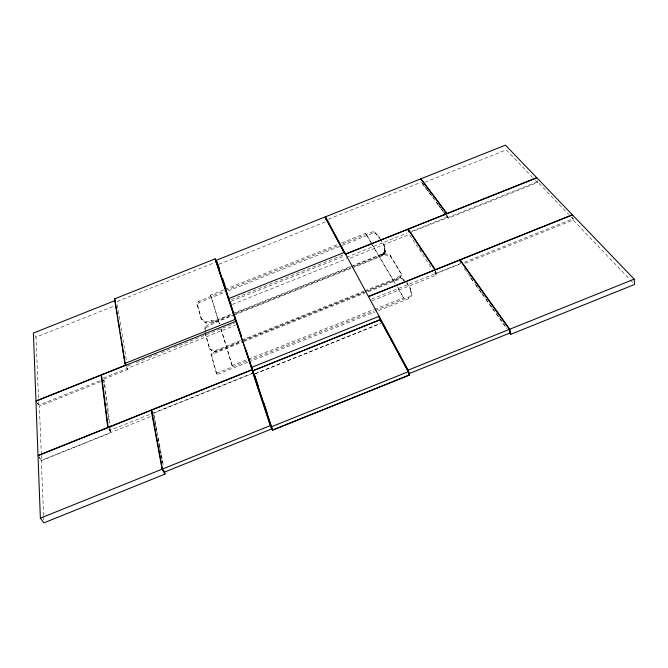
<?xml version="1.0" encoding="UTF-8"?>
<svg xmlns="http://www.w3.org/2000/svg" width="668" height="668" viewBox="0 0 668 668"><rect width="100%" height="100%" fill="white"/><g stroke="black" fill="none" stroke-linecap="round" stroke-linejoin="round"><path stroke-width="0.5" stroke-dasharray="3.34 2.5" d="M205.301 331.662L205.736 327.863L205.159 326.66L213.61 321.842L231.871 314.544M204.834 329.508L205.159 326.66M354.391 266.449L381.47 255.627C383.799 254.825 386.463 252.287 384.726 249.665L384.701 246.074L380.935 239.904M384.726 249.665L384.701 246.074M351.376 266.223L381.094 254.349C383.424 253.548 386.087 251.009 384.359 248.387M234.46 314.369L216.081 321.717L212.165 321.842L206.579 323.145L205.402 322.903L201.435 319.246L197.594 305.568L199.264 302.47L224.364 292.459M201.435 319.246L197.035 304.374L198.705 301.276L224.698 290.906M367.625 291.114L396.658 279.5L400.7 276.744L401.86 274.94L390.195 255.093L384.618 253.514L351.635 266.691M364.644 290.856L396.283 278.197L400.332 275.441L401.493 273.638M375.082 310.528L408.524 297.31L411.738 294.02L412.106 295.339L408.891 298.629L375.934 311.655M247.97 362.256L216.95 374.514L216.357 373.287L211.038 354.316L213.351 352.253L241.106 341.148M216.95 374.514L211.622 355.535L213.935 353.481L242.885 341.891M205.736 327.863L214.169 323.053L232.506 315.722M109.068 428.848L110.011 430.376L150.676 414.068M151.644 413.676L252.329 373.287M153.356 413.267L253.381 373.145M255.034 373.763L380.526 323.421M255.251 373.813L380.401 323.604M43.595 515.571L41.316 460.386L151.102 416.339M38.001 455.451L41.6 460.528L110.988 432.697L110.454 428.58M219.371 323.913L210.595 295.122L224.172 289.703M225.141 289.319L337.565 244.471M341.448 242.927L365.68 233.257L372.026 244.004M225.667 290.522L338.952 245.331M342.818 243.787L373.629 231.495L378.247 235.495L380.401 239.019M228.231 290.914L341.181 245.849M342.141 245.465L374.005 232.756L375.884 233.875L379.691 238.526M231.328 299.606L344.229 254.533M230.944 301.36L344.73 255.936M346.583 257.238L407.113 233.065M411.914 231.153L447.46 216.958L447.076 215.288M409.317 232.932L537.473 181.763L568.61 214.378M232.322 304.424L346.7 258.75M446.266 215.756L448.128 218.244L537.464 182.573L537.164 180.619M350.149 258.115L409.367 234.468L432.254 269.07M200.868 318.043L204.826 321.7L206.011 321.943L211.606 320.64L215.522 320.506L231.704 314.043M232.673 313.659L350.416 266.607M235.737 313L350.667 267.075M235.428 313.985L350.516 267.993M233.474 315.338L351.218 268.286M352.178 267.901L384.993 254.792L390.563 256.378L401.86 274.94M127.563 366.106L132.389 364.177M136.239 362.632L144.914 359.167M148.772 357.622L157.448 354.157M161.305 352.612L169.981 349.147M173.839 347.602L234.568 323.329M103.29 378.004L235.37 325.191M37.642 403.472L38.769 405.142L99.799 380.743M103.674 379.19L127.889 369.504L127.388 366.423M41.349 454.382L39.337 406.219L104.216 380.276L110.32 427.553M204.892 332.405L209.385 348.412L211.046 349.665L215.121 350.708L240.864 340.404M241.824 340.02L363.684 291.248M242.075 340.755L364.052 291.933M365.02 291.549L400.783 277.228L402.487 277.905L403.823 280.802L402.487 277.905M209.385 348.412L211.631 350.884L215.697 351.936L242.793 341.089M243.762 340.697L366.657 291.507M243.853 341.498L364.486 293.21M368.344 291.666L401.151 278.531L402.854 279.207M371.517 299.197L460.644 263.493L460.252 261.789M435.102 271.809L436.246 273.538L460.469 263.835M464.344 262.282L572.86 218.82L572.601 216.799M465.187 263.267L573.169 220.022L629.598 279.207M371.984 300.876L436.262 275.124L434.918 269.805M117.109 301.452L216.49 261.881M328.439 219.162L421.483 182.113M38.477 397.936L35.98 337.156L114.437 305.911M219.037 264.252L325.667 221.784M425.032 182.205L506.269 149.857L532.496 177.362M221.016 328.706L232.648 366.849L232.063 365.605L247.586 359.467M248.554 359.083L373.696 309.61M374.673 309.226L403.773 297.719L404.148 299.039L397.301 287.44M216.357 373.287L247.177 361.104M248.145 360.72L374.113 310.912M248.947 361.872L374.965 312.039M403.447 279.5L404.933 280.61M571.441 217.342L572.86 218.82M535.335 180.335L537.464 182.573M630.316 279.959L633.172 282.956M422.101 182.94L423.955 185.428M424.572 186.255L426.434 188.752M427.052 189.578L428.906 192.067M429.524 192.893L435.711 201.193M436.329 202.02L438.183 204.508M438.801 205.343L440.663 207.832M441.281 208.658L443.135 211.146M443.752 211.981L445.606 214.47M446.224 215.296L447.46 216.958M422.134 183.366L433.273 198.312M436.363 202.462L438.225 204.959M438.843 205.786L440.696 208.282M441.314 209.109L443.176 211.597M443.794 212.432L445.648 214.921M464.26 268.578L467.884 273.663M468.485 274.506L470.297 277.045M470.898 277.896L474.514 282.973M475.115 283.825L478.739 288.902M479.34 289.753L481.144 292.292M481.753 293.143L485.369 298.22M485.97 299.072L489.586 304.149M490.187 305L491.999 307.539M492.6 308.382L496.224 313.467M496.825 314.311L507.07 328.714M470.982 278.372L472.794 280.919M475.808 285.152L506.561 328.38M39.111 457.279L41.316 460.386M36.523 402.036L39.337 406.219M419.638 248.488L421.925 251.936M434.542 272.536L436.262 275.124M34.945 335.528L35.98 337.156M108.826 429.215L110.988 432.697M406.42 281.721L410.177 287.883L411.096 292.367L410.177 287.883M380.234 239.403L385.069 247.352M406.787 283.032L410.544 289.194M372.552 244.897L396.892 286.079M397.427 286.981L403.773 297.719M370.69 242.359L365.68 233.257M371.199 243.227L395.197 283.875M126.419 366.916L127.889 369.504M211.038 354.316L211.622 355.535M213.351 352.253L213.935 353.481M211.046 349.665L211.631 350.884M215.121 350.708L215.697 351.936M206.011 321.943L206.579 323.145M197.035 304.374L197.594 305.568M204.826 321.7L205.402 322.903M198.705 301.276L199.264 302.47M211.606 320.64L212.165 321.842M213.61 321.842L214.169 323.053M215.522 320.506L216.081 321.717M210.595 295.122L219.538 323.838M410.728 291.056L412.106 295.339M220.883 328.873L232.063 365.605M381.662 254.107L382.038 255.385M381.094 254.349L381.47 255.627M373.629 231.495L374.005 232.756M378.247 235.495L378.622 236.756M383.165 253.18L383.541 254.458M382.706 253.514L383.081 254.792M382.196 253.823L382.572 255.101M375.516 232.614L375.884 233.875M384.902 250.483L385.277 251.761M384.843 250.876L385.219 252.145M384.718 251.268L385.085 252.546M384.526 251.669L384.893 252.947M384.267 252.061L384.643 253.339M384.618 253.514L384.993 254.792M383.958 252.446L384.325 253.723M383.591 252.821L383.958 254.099M384.902 250.099L385.277 251.377M390.195 255.093L390.563 256.378M396.283 278.197L396.658 279.5M400.332 275.441L400.7 276.744M400.783 277.228L401.151 278.531M408.524 297.31L408.891 298.629M205.185 332.614L209.969 349.631M435.761 271.6L436.246 273.538M447.468 215.397L448.128 218.244M153.991 415.179L163.276 464.961M153.548 414.285L154.308 418.343M154.492 419.362L155.059 422.41M155.252 423.42L156.003 427.487M156.195 428.497L157.139 433.574M157.898 437.64L159.218 444.746M159.41 445.756L160.921 453.881M161.105 454.9L161.865 458.958M162.057 459.976L162.625 463.024M117.343 304.75L126.544 361.288M572.91 217.993L573.169 220.022M103.557 380.059L103.949 383.131M104.083 384.158L104.876 390.321M105.01 391.348L105.661 396.483M105.794 397.51L107.381 409.835M107.506 410.862L109.093 423.186M109.752 428.322L110.011 430.376M41.391 455.409L41.6 460.528M43.645 516.615L43.771 519.737M38.644 402.053L38.769 405.142"/><path stroke-width="1" d="M378.873 317.233L409.192 373.571L510.085 332.948L509.375 329.382L459.86 260.077L368.527 296.65M272.736 429.967L409.192 375.015M272.586 430.184L409.459 375.074L408.424 371.633L380.434 319.68L252.621 370.94L272.586 430.184L254.391 375.14M509.575 332.614L510.786 334.309L634.6 284.459L634.166 279.149L572.518 214.962L460.219 259.935L460.661 261.881M164.411 471.057L164.979 474.105L43.904 522.86L40.364 518.176L38.009 455.726L151.235 410.319L152.613 412.749M251.318 367.517L379.132 316.265L380.192 319.638L252.763 370.748L215.154 258.85L114.545 298.897L124.883 363.45L126.168 365.73M251.853 369.68L108.124 427.328L101.511 374.998L235.904 321.275L271.133 426.944M40.364 518.176L162.073 469.178L151.235 410.319M162.474 469.019L270.281 425.625L251.936 369.93L151.603 410.169L162.474 469.019L164.32 472.159L271.776 428.898L270.281 425.625M345.531 254.007L446.692 213.626L420.69 178.89L325.458 216.799L408.156 370.122L509.375 329.382M460.219 259.935L509.767 329.224L634.166 279.149M271.091 426.919L408.424 371.633M345.632 254.199L407.981 229.308L434.918 269.805L368.41 296.433M408.315 229.174L536.872 177.855L572.334 214.779L435.269 269.663L408.315 229.174L408.816 231.053M124.883 363.45L235.094 319.404L215.154 258.85M229.391 300.375L216.173 260.32L325.149 216.925L344.705 253.239M420.999 178.765L505.451 145.14L536.713 177.688L447.026 213.493L420.999 178.765L421.458 180.602M162.073 469.178L164.979 474.105M114.545 298.897L115.347 300.366M344.129 252.688L326.502 219.939L325.458 216.799M408.482 373.245L409.459 375.074M252.621 370.94L254.065 374.155M235.094 319.404L237.299 324.414M230.961 303.923L228.598 298.629L344.638 252.312L345.431 254.742M216.173 260.32L218.069 264.637M325.149 216.925L326.042 219.613M218.394 265.613L219.363 268.553M222.603 278.356L226.168 289.135M254.617 375.182L258.174 385.945M263.351 401.593L266.908 412.356M230.301 302.738L241.373 336.246M245.933 350.049L252.763 370.748M237.624 325.408L241.215 336.288M245.791 350.141L253.297 372.903M380.434 319.68L381.228 322.193M408.156 370.122L409.192 373.571M407.981 229.308L408.674 231.888M459.86 260.077L460.252 261.789M509.767 329.224L510.786 334.309M117.209 313.902L115.071 300.575L33.4 333.09L35.955 400.959L125.442 365.187L121.492 340.571M117.535 315.956L117.869 318.01M118.194 320.055L119.839 330.318M120.173 332.363L120.499 334.417M120.833 336.472L121.158 338.517M107.748 427.47L38.001 455.451L35.963 401.201L101.16 375.14L107.748 427.47"/></g></svg>
